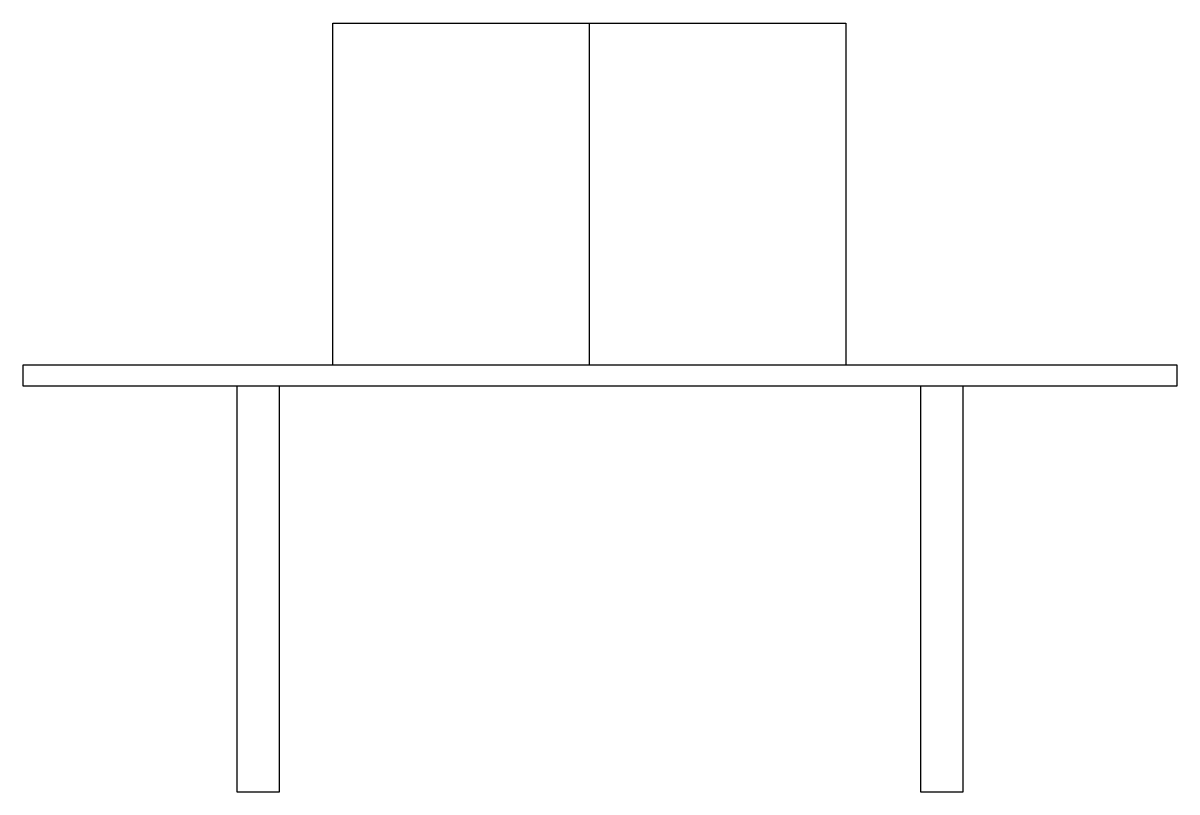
# Model space of a CAD drawing. Extents: x 0 to 1.37, y 0 to 0.91.
import ezdxf

# ---------------------------------------------------------------- set-up
doc = ezdxf.new("R2010")
doc.units = 0
doc.header["$LTSCALE"] = 2
doc.layers.get('0').update_dxf_attribs({"linetype": 'CONTINUOUS'})

msp = doc.modelspace()

# ---------------------------------------------------------------- linework, layer by layer
at = {"color": 0, "linetype": 'BYBLOCK'}
for p, q in [((0.3684, 0.508), (0.3684, 0.9144)), ((0.3684, 0.9144), (0.978, 0.9144)), ((0.6732, 0.508), (0.6732, 0.9144)), ((0.978, 0.9144), (0.978, 0.508)), ((0, 0.508), (1.3716, 0.508)), ((0, 0.4826), (0, 0.508)), ((1.3716, 0.508), (1.3716, 0.4826)), ((1.3716, 0.4826), (0, 0.4826)), ((0.254, 0.4826), (0.254, 0)), ((0.3048, 0), (0.3048, 0.4826)), ((1.0668, 0.4826), (1.0668, 0)), ((1.1176, 0), (1.1176, 0.4826)), ((0.254, 0), (0.3048, 0)), ((1.0668, 0), (1.1176, 0))]:
    msp.add_line(p, q, dxfattribs=at)

doc.saveas('drawing.dxf')
